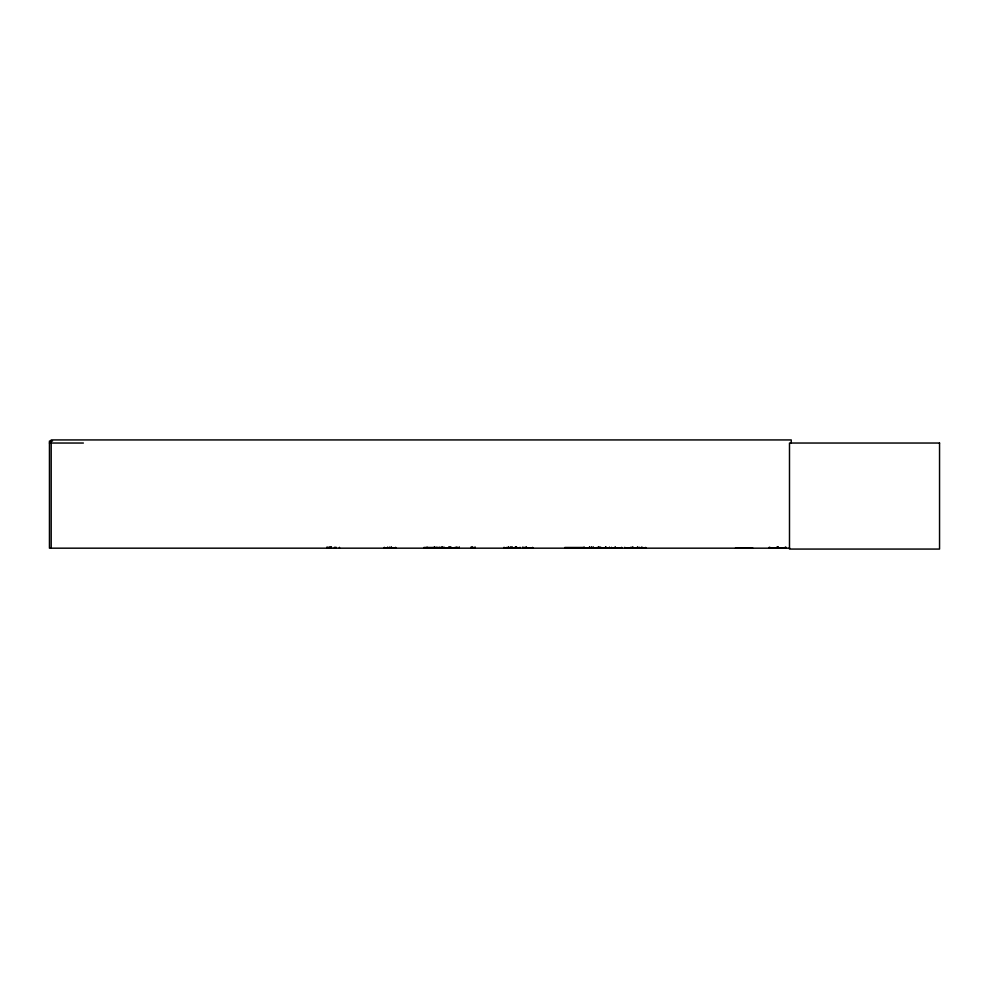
<?xml version="1.0" encoding="UTF-8"?>
<svg xmlns="http://www.w3.org/2000/svg" width="989" height="989" viewBox="0 0 989 989"><rect width="100%" height="100%" fill="white"/><g stroke="black" fill="none" stroke-linecap="round" stroke-linejoin="round"><path stroke-width="1.48" d="M769.232 547.3L769.232 548.178L785.896 548.141L785.884 547.3M624.702 548.042L645.978 548.091M599.297 548.141L599.235 547.3M383.707 548.178L395.501 548.067M609.249 548.067L609.335 547.374M520.016 548.178L520.016 547.3L519.843 548.067M387.453 548.042L387.49 547.374L387.601 548.178M599.631 548.067L599.68 547.374L599.742 548.178M583.955 548.067L584.017 547.374M597.146 548.067L597.208 547.374L597.269 548.178M426.976 548.067L427.05 547.374M439.549 548.067L439.611 547.374L439.685 548.178M509.99 548.067L510.077 547.374L510.163 548.178M510.992 548.067L511.09 547.374M52.541 441.045L49.45 441.045L49.45 548.178L789.692 548.178M49.45 443.035L83.373 443.035M423.91 547.486L443.715 547.486M564.806 547.486L584.61 547.486M423.873 547.77L443.752 547.745M564.768 547.77L584.647 547.745M423.898 548.116L456.485 548.141M473.002 548.042L473.719 548.091M504.069 548.178L504.069 547.3L504.155 547.955L519.93 547.955M522.736 547.374L533.195 548.141M564.781 548.116L609.335 547.955M622.316 548.141L611.635 548.067M593.672 548.067L593.561 547.374M532.675 548.067L532.589 547.374L532.502 548.178M515.553 548.067L515.467 547.374M456.016 548.067L455.941 547.374L455.867 548.178M444.704 548.067L444.63 547.374L444.543 548.178M606.245 548.042L606.158 547.3M593.425 548.067L593.462 547.3M645.718 548.067L645.681 547.374L645.632 548.178M631.106 548.067L631.056 547.374M791.237 443.035L791.237 439.932L51.193 439.932L51.193 548.178M785.748 547.3L785.736 548.178M785.13 547.3L785.13 548.178M778.158 547.078L778.207 548.178M778.083 547.078L778.12 548.178M777.651 547.078L777.577 548.178M777.453 547.078L777.453 548.178M776.897 547.078L776.897 548.178M752.852 548.178L735.445 548.178M641.465 547.078L641.465 548.178M639.376 547.3L639.376 548.178M637.88 547.078L637.88 548.178M637.373 547.078L637.373 548.178M633.022 547.078L633.022 548.178M632.515 547.078L632.515 548.178M631.019 547.3L631.019 548.178M624.751 547.3L624.751 548.178M621.636 547.3L621.636 548.178M615.368 547.078L615.368 548.178M615.01 547.078L615.01 548.178M611.462 547.3L611.462 548.178M609.422 547.3L609.422 548.178M605.861 547.078L605.861 548.178M605.503 547.078L605.503 548.178M600.644 547.078L600.644 548.178M598.815 547.078L598.815 548.178M598.357 547.078L598.357 548.178M592.98 547.3L592.98 548.178M591.892 547.078L591.892 548.178M591.434 547.078L591.434 548.178M589.716 547.078L589.716 548.178M589.58 547.078L589.58 548.178M589.246 547.3L589.246 548.178M584.079 547.3L584.079 548.178M526.358 547.078L526.358 548.178M526.012 547.078L526.012 548.178M522.649 547.3L522.649 548.178M516.654 547.078L516.654 548.178M516.307 547.078L516.307 548.178M515.356 546.855L515.356 548.178M512.265 546.855L512.265 548.178M511.202 547.3L511.202 548.178M510.732 547.078L510.868 548.178M508.692 547.078L508.692 548.178M508.297 547.078L508.297 548.178M506.986 547.3L506.986 548.178M475.041 546.855L475.041 548.178M472.853 547.3L472.853 548.178M472.754 547.3L472.754 548.178M471.951 546.855L471.951 548.178M471.036 547.078L471.036 548.178M459.255 546.855L459.255 548.178M456.906 546.855L456.906 548.178M455.175 547.3L455.175 548.178M450.959 547.078L450.959 548.178M450.564 547.078L450.564 548.178M449.426 547.3L449.426 548.178M449.167 547.078L449.167 548.178M448.771 547.078L448.771 548.178M443.863 547.3L443.863 548.178M442.281 547.078L442.281 548.178M441.848 547.078L441.848 548.178M436.866 547.3L436.866 548.178M434.703 547.078L434.703 548.178M434.258 547.078L434.258 548.178M427.112 547.3L427.112 548.178M395.649 547.3L395.649 548.178M391.434 547.078L391.434 548.178M391.038 547.078L391.038 548.178M389.419 547.078L389.419 548.178M387.7 547.3L387.7 548.178M384.338 547.3L384.338 548.178M339.45 547.3L339.45 548.178M336.149 547.3L336.149 548.178M335.308 547.3L335.246 548.178M334.406 547.3L334.406 548.178M331.414 546.855L331.414 548.178M331.043 547.3L331.043 548.178M330.215 546.855L330.215 548.178M329.077 546.855L329.077 548.178M327.124 546.855L327.124 548.178M769.887 547.955L769.887 547.3L769.937 547.955M939.55 443.035L789.494 443.035L789.494 549.068L939.55 549.068L939.55 443.035M642.368 548.178L642.368 547.3L642.318 548.178"/></g></svg>
